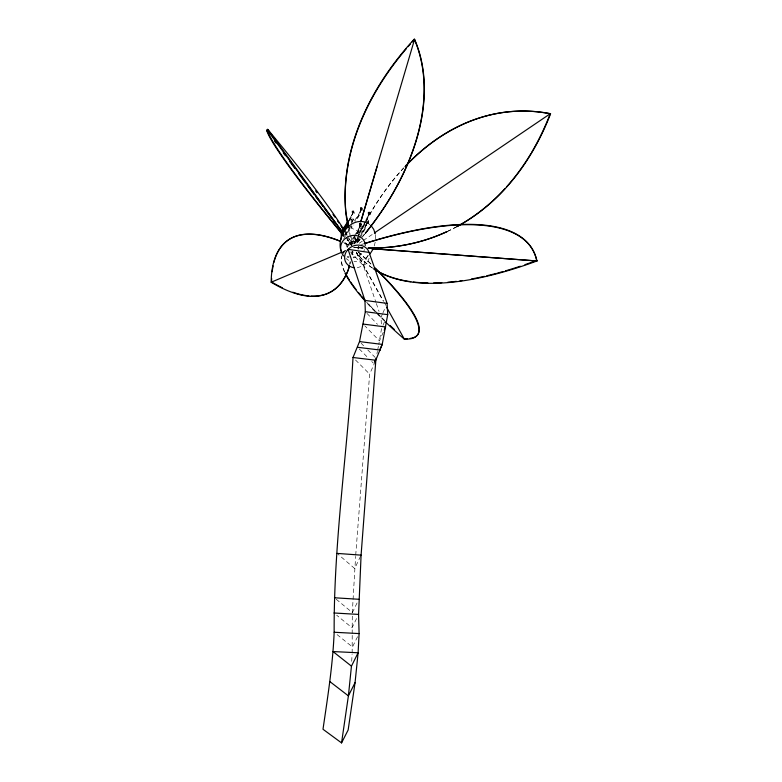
<?xml version="1.0" encoding="UTF-8"?>
<svg xmlns="http://www.w3.org/2000/svg" width="782" height="782" viewBox="0 0 782 782"><rect width="100%" height="100%" fill="white"/><g stroke="black" fill="none" stroke-linecap="round" stroke-linejoin="round"><path stroke-width="0.59" stroke-dasharray="3.91 2.93" d="M351.714 220.475L351.724 219.107L353.2 218.999L353.767 220.299L351.714 220.475L352.271 221.775L351.724 219.107M352.144 212.469L352.154 211.081L353.64 210.974L354.197 213.652L352.702 213.76L352.144 212.469L354.207 212.264M352.702 213.76L352.154 211.081M353.19 220.368L353.2 218.999M353.64 210.974L354.197 213.652M359.397 224.551L359.407 223.183L360.883 223.075L361.44 225.744L359.964 225.851L359.397 224.551L361.46 224.375M359.964 225.851L359.407 223.183M360.307 209.146L360.326 207.758L361.812 207.65L362.379 210.319L360.893 210.426L360.307 209.146L362.398 208.931M360.893 210.426L360.326 207.758M360.883 223.075L361.44 225.744M361.812 207.65L362.379 210.319M368.674 222.987L368.693 221.609L366.611 221.795L366.631 220.426L368.107 220.319L368.674 222.987L367.198 223.095M368.166 213.584L368.185 212.205L369.671 212.098L370.248 214.776L368.762 214.884L368.166 213.584L370.267 213.388M368.762 214.884L368.185 212.205M369.671 212.098L370.248 214.776M352.291 616.108L352.174 633.772M358.703 237.093L356.211 240.964L356.963 241.951L358.821 240.709L358.068 239.722L358.43 231.599L364.656 222.029M336.231 599.256L352.369 612.609L352.995 600.693M353.063 599.501L355.624 556.373M351.704 661.367L352.086 654.172M352.154 652.98L352.203 634.974M355.712 555.161L369.642 374.099L374.871 362.379M375.213 242.166L374.128 246.31M381.557 328.528L378.781 344.354M376.944 353.66L377.403 351.333M377.628 350.17L378.547 345.517M349.613 263.935L350.14 261.569M351.724 254.443L352.506 250.885M354.344 243.876L356.064 238.031M357.442 233.349L360.541 222.831M354.275 243.847L355.986 237.992M357.354 233.319L360.443 222.782M367.345 222.049L365.751 227.836L360.512 237.552M365.79 220.319L369.456 212.831L366.68 220.954M354.5 235.763C360.336 226.663 365.214 214.512 356.064 235.89M354.539 220.622L358.655 214.542L361.44 208.638L359.828 214.376L356.181 220.827M352.066 222.332L352.741 220.289L350.981 223.408M349.095 219.869L353.063 212.391L349.955 220.504M367.257 221.941L365.429 227.406L359.261 237.708M369.456 212.831L366.269 220.416M366.25 224.278L364.911 228.432L360.512 235.89M357.198 267.806L363.425 265.694L368.127 254.639M360.717 224.434L358.791 229.928L355.556 235.226M369.534 212.939C366.602 219.4 364.207 227.083 358.43 231.599L351.108 227.826M360.795 224.542L356.807 233.378M381.342 324.002L381.02 317.218L382.427 314.032M382.897 312.966L385.243 307.649M382.975 325.332L385.34 319.985M383.268 332.311L379.466 340.864L364.764 325.752M361.44 208.638L359.505 213.936L355.008 221.091M361.519 208.735L358.987 214.982L355.077 221.326M351.91 222.117L352.741 220.289M351.177 223.672L352.819 220.397M353.063 212.391L349.544 219.977M353.141 212.499L348.968 221.169M360.6 556.168L354.686 568.524L337.062 553.402M366.093 224.072L364.588 228.002L359.329 236.125M352.369 612.609L357.863 601.319M356.563 618.523L352.037 627.76L336.68 615.209M357.57 636.675L352.467 646.988L335.986 633.723M358.821 240.709L359.955 238.608M358.43 231.599L359.192 232.596L361.059 231.335L364.989 224.072M353.865 236.731L349.427 243.534L350.18 244.512L352.027 243.28L355.487 236.946M352.037 226.301L350.825 228.285L352.692 227.015L353.855 224.952M343.699 239.018L349.642 228.53M356.963 241.951L359.925 236.907M359.192 232.596L364.51 223.603M350.18 244.512L354.999 236.418M349.427 243.534L351.274 242.293L354.94 236.232M344.95 235.226L349.662 227.572M344.833 235.02L348.606 228.999M351.343 225.382L350.062 227.288L351.929 226.018L352.692 227.015M368.527 255.391C364.881 259.419 359.476 262.107 353.972 261.696M359.241 243.241L362.271 241.188M363.278 240.504L373.63 233.554M356.211 240.964L358.068 239.722M343.122 251.657L345.37 250.699M343.249 251.569L345.488 250.621M356.895 247.259L360.541 247.151M354.393 247.327L362.897 247.943M354.608 247.347L363.122 247.982A374.558 255.313 67 0 1 354.432 247.454L362.975 248.08M345.927 258.471L348.625 260.396M367.384 222.831L370.082 224.835M355.507 359.994L369.642 374.099M359.28 348.958L368.381 358.136M371.694 361.47L373.346 363.141M361.157 343.259L363.64 345.771M367.765 349.945L375.194 357.472M366.953 313.387L377.501 324.325M366.533 302.096L377.804 313.856M378.605 314.696L381.02 317.218M350.522 251.931L363.425 265.694L375.937 302.331M351.274 242.293L352.027 243.28M360.297 230.338L361.059 231.335M347.472 239.556L351.802 245.401A196.106 15.063 48.9 0 1 347.081 239.751M346.162 237.474L351.91 245.294M346.299 237.327L352.017 245.186M356.309 252.557L383.786 301.451M384.382 302.517L386.181 305.703M356.269 252.674L382.945 300.728M368.107 220.319L368.693 221.609M355.439 238.178L357.814 243.759M347.188 247.405L344.891 241.794A5.582 4.946 -23.3 0 0 351.665 244.688M376.328 303.475L379.065 311.49M348.928 227.181L350.522 234.346M350.776 235.529L352.545 243.789M375.35 234.903L375.683 238.999M372.447 268.128A415.389 159.743 -39.9 0 1 356.494 252.478M344.579 243.153A240.827 85.893 54.4 0 1 349.945 245.685M352.78 251.208A264.805 92.384 61.3 0 1 351.988 256.115M350.727 261.862A264.805 92.384 61.3 0 1 350.14 264.033M364.402 234.287A247.298 160.261 -37.4 0 1 362.848 236.184M359.71 239.947A247.298 160.261 -37.4 0 1 356.504 243.671A247.474 160.115 -37.3 0 0 360.58 239.038M345.82 233.671A253.133 22.189 47.6 0 1 346.895 235.431M347.57 236.575A253.133 22.189 47.6 0 1 352.047 244.766M363.268 247.972A374.47 255.655 67 0 1 353.239 247.356M456.971 226.643A374.47 255.655 67 0 1 447.157 231.57M358.136 251.882A303.905 47.037 34.8 0 1 371.763 264.932M351.665 245.48A196.057 14.838 48.8 0 1 346.964 239.869M384.519 321.04A332.663 58.885 31.1 0 1 375.878 312.507M374.998 311.598A332.663 58.885 31.1 0 1 366.65 302.732M344.569 272.165A332.663 58.885 31.1 0 1 341.744 256.467M343.122 253.358A332.663 58.885 31.1 0 1 344.412 251.745M366.084 220.974A307.346 207.953 87.7 0 1 403.385 168.404M364.49 234.326A247.474 160.115 -37.3 0 1 361.372 238.099M352.164 243.896A295.801 211.179 -23.4 0 1 349.886 235.744M349.593 234.561A295.801 211.179 -23.4 0 1 348.283 228.647M346.152 233.329A253.319 22.893 47.9 0 1 347.208 235.108M349.143 238.49A253.319 22.893 47.9 0 1 352.271 244.531M343.621 242.606A241.012 85.512 54.4 0 1 350.033 245.616M384.842 320.581A332.761 58.376 31.1 0 1 377.09 312.976M376.191 312.067A332.761 58.376 31.1 0 1 366.934 302.321M344.774 271.862A332.761 58.376 31.1 0 1 342.692 254.14M343.249 253.173A332.761 58.376 31.1 0 1 345.312 250.856M358.224 251.765A303.973 46.627 34.7 0 1 371.87 264.775M372.34 267.943A415.438 159.254 -39.9 0 1 356.426 252.351M361.45 244.512A312.849 106.069 -30 0 1 363.796 243.759M456.776 226.663A374.558 255.313 67 0 1 448.086 231.071M365.986 220.974A307.414 207.68 87.7 0 1 404.001 167.563M358.752 246.75A5.64 4.975 -23.3 0 1 358.048 249.35M353.298 252.342A5.64 4.975 -23.3 0 1 351.871 252.303M347.834 246.496A5.64 4.975 -23.3 0 1 351.695 242.537A5.64 4.975 -23.3 0 1 357.081 243.329M358.498 246.164A5.63 4.975 -23.3 0 1 357.794 248.754M353.053 251.745A5.63 4.975 -23.3 0 1 351.626 251.706M347.433 247.239A5.63 4.975 -23.3 0 1 350.766 242.225A5.63 4.975 -23.3 0 1 356.827 242.743M369.124 258.285A12.688 11.144 -23.2 0 1 363.425 265.694M364.559 249.409A12.522 11.056 -23.3 0 1 363.669 251.266M361.753 253.769A12.522 11.056 -23.3 0 1 353.161 257.874M348.958 257.62A12.522 11.056 -23.3 0 1 347.003 256.985M361.167 253.29A11.671 10.313 -23.3 0 1 353.141 257.122M349.231 256.877A11.671 10.313 -23.3 0 1 347.404 256.291M354.872 237.014A5.582 4.946 -23.3 0 1 352.975 244.062M365.507 222.029A307.346 207.953 87.7 0 0 354.735 243.945A307.414 207.68 87.7 0 1 365.409 222.029"/><path stroke-width="1.17" d="M358.576 614.417L361.089 555.142L375.829 360.248L353.014 357.501C347.902 449.103 333.699 540.391 334.158 632.257C332.819 664.817 327.697 697.055 322.995 729.264L341.548 742.9L348.146 729.997L355.067 682.627L358.117 652.774L359.094 633.576L358.576 614.417L333.973 612.99M341.089 239.282L341.372 231.149L348.567 220.632M351.45 666.156L333.005 651.562L358.117 652.774L351.45 666.156L348.401 695.872L341.548 742.9M354.031 267.747A12.688 11.144 -23.2 0 1 344.637 256.711A12.688 11.144 -23.2 0 1 355.839 245.294A12.688 11.144 -23.2 0 1 369.065 252.42L387.119 303.396L387.706 314.647L382.222 344.412L374.871 362.379M353.014 357.501L359.515 341.587L365.331 311.705L364.93 300.415L348.107 249.36L369.065 252.42M349.349 265.127L348.303 269.868A265.44 92.09 61.3 0 1 311.177 296.085M360.883 221.668L377.061 166.732M360.785 221.619L414.577 39.325A247.474 160.115 -37.3 0 1 365.262 233.378A247.298 160.261 -37.4 0 0 414.264 39.1A295.459 211.257 -23.5 0 0 345.859 212.87L348.928 227.181M374.91 361.714L376.015 358.312M384.216 330.17L385.643 326.974L363.122 324.071M379.837 349.759L382.222 344.412L359.515 341.587M355.067 682.627L348.401 695.872L329.857 681.591M342.135 232.146L343.992 230.886L348.166 223.623M345.859 226.154L347.11 224.16M341.372 231.149L343.23 229.898L348.283 221.961M370.023 253.906L372.965 249.36M343.865 236.154A196.057 14.838 48.8 0 1 266.672 130.389L267.669 129.333A253.319 22.893 47.9 0 1 345.605 232.41M271.657 278.451A241.012 85.512 54.4 0 0 271.569 281.95L271.168 282.243A264.805 92.384 61.3 0 0 349.515 266.124M374.392 232.968L550.205 113.761A307.414 207.68 87.7 0 0 405.575 165.882M341.998 252.136L271.168 282.243A240.827 85.893 54.4 0 1 340.395 241.364M334.158 632.257L359.094 633.576M334.442 597.771L358.86 599.276M337.062 553.402L361.089 555.142M371.636 248.617L536.951 260.973L536.638 260.465A312.849 106.069 -30 0 0 364.959 243.388M371.489 248.705L536.951 260.973A415.389 159.743 -39.9 0 1 373.395 268.764M357.618 347.286L380.384 350.082M365.331 311.705L387.706 314.647M364.93 300.415L387.119 303.396M366.318 222.489C348.537 216.067 332.858 241.746 343.66 255.988M343.23 229.898L343.992 230.886M266.672 130.389L268.832 133.311M274.609 141.112L276.046 143.067M283.26 152.813L285.43 155.735M289.76 161.581L294.804 168.404M298.411 173.281L305.625 183.027M307.072 184.972L314.286 194.718M315.733 196.673L322.946 206.419M324.383 208.364L331.597 218.11M333.044 220.065L335.928 223.965M337.374 225.91L342.418 232.733M344.012 234.532L267.17 129.861A196.106 15.063 48.9 0 0 343.992 236.017M267.669 129.333L343.435 233.407M370.981 225.509L373.669 229.282L375.272 233.877M386.533 307.121L404.333 339.153L404.695 338.655A303.973 46.627 34.7 0 0 407.569 338.665M365.028 243.515A312.82 106.391 -29.9 0 1 536.951 260.973M447.157 231.57A374.47 255.655 67 0 1 368.244 248.09M456.971 226.643A374.47 255.655 67 0 0 550.616 113.713A307.346 207.953 87.7 0 0 404.968 166.713M375.096 268.246A303.905 47.037 34.8 0 1 404.333 339.153A332.663 58.885 31.1 0 1 385.35 321.842M365.106 301.002A332.663 58.885 31.1 0 1 345.087 273.25M315.605 190.867A253.133 22.189 47.6 0 1 317.023 192.734M332.976 214.395A253.133 22.189 47.6 0 1 334.882 217.103M337.443 220.817A253.133 22.189 47.6 0 1 338.88 222.938M340.942 226.027A253.133 22.189 47.6 0 1 342.242 228.021M348.049 227.464A295.801 211.179 -23.4 0 1 406.435 48.572M408.038 46.705A295.801 211.179 -23.4 0 1 410.482 43.919M412.124 42.081A295.801 211.179 -23.4 0 1 414.616 39.335M308.87 295.919A265.44 92.09 61.3 0 1 292.83 292.224M282.312 287.796A265.44 92.09 61.3 0 1 271.569 281.95M272.185 271.755A241.012 85.512 54.4 0 1 273.104 265.88M273.866 262.547A241.012 85.512 54.4 0 1 340.502 241.276M394.411 329.505A332.761 58.376 31.1 0 1 389.964 325.42M365.389 300.601A332.761 58.376 31.1 0 1 361.714 296.398M360.864 295.401A332.761 58.376 31.1 0 1 358.41 292.439M356.103 289.526A332.761 58.376 31.1 0 1 350.707 282.087M349.534 280.318A332.761 58.376 31.1 0 1 345.302 272.947M375.223 268.089A303.973 46.627 34.7 0 1 410.169 338.43M536.638 260.465A415.438 159.254 -39.9 0 1 524.957 264.648M520.304 266.212A415.438 159.254 -39.9 0 1 505.407 270.855M503.149 271.51A415.438 159.254 -39.9 0 1 497.548 273.055M496.443 273.358A415.438 159.254 -39.9 0 1 486.775 275.772M484.381 276.329A415.438 159.254 -39.9 0 1 471.39 279.008M462.191 280.533A415.438 159.254 -39.9 0 1 459.933 280.855M456.336 281.325A415.438 159.254 -39.9 0 1 447.793 282.234M441.801 282.664A415.438 159.254 -39.9 0 1 433.609 282.967M427.92 282.957A415.438 159.254 -39.9 0 1 413.287 281.999M410.853 281.686A415.438 159.254 -39.9 0 1 376.201 270.386M446.981 231.589A374.558 255.313 67 0 1 368.166 248.09M549.766 114.895A374.558 255.313 67 0 1 531.613 152.402M531.027 153.399A374.558 255.313 67 0 1 506.765 186.644M505.152 188.433A374.558 255.313 67 0 1 457.841 226.076M341.91 252.527A12.522 11.056 -23.3 0 1 350.101 235.939A12.522 11.056 -23.3 0 1 365.253 245.509"/></g></svg>
